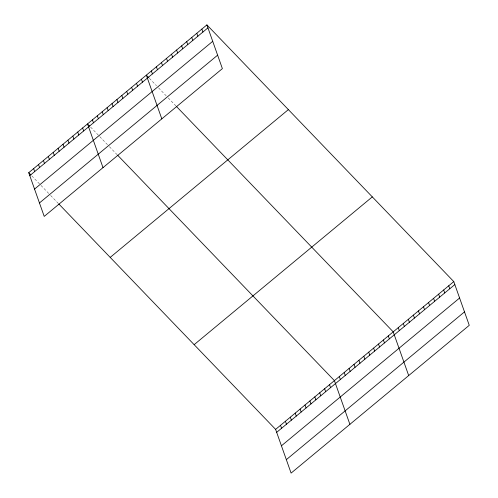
<?xml version="1.0" encoding="UTF-8"?>
<svg xmlns="http://www.w3.org/2000/svg" width="498" height="498" viewBox="0 0 498 498"><rect width="100%" height="100%" fill="white"/><g stroke="black" fill="none" stroke-linecap="round" stroke-linejoin="round"><path stroke-width="0.37" stroke-dasharray="2.49 1.87" d="M149.375 78.323L156.509 85.737M158.545 87.853L166.183 95.797M168.218 97.913L175.856 105.856M90.58 127.09L99.239 136.091M99.749 136.62L107.898 145.092M109.423 146.68L117.061 154.623M31.785 175.856L40.444 184.858M40.954 185.387L49.103 193.859M50.628 195.446L58.266 203.389"/><path stroke-width="0.75" d="M206.9 24.9L222.382 68.618L44.216 216.4L28.735 172.681L206.9 24.9L453.784 281.6L469.265 325.319L291.1 473.1L275.618 429.382L58.776 203.919M29.78 175.645L207.946 27.863M34.543 189.097L212.708 41.315M39.454 202.954L217.62 55.172M110.207 257.391L288.373 109.61M194.145 344.672L372.311 196.891M275.618 429.382L453.784 281.6M276.67 432.345L454.836 284.57M281.432 445.797L459.598 298.016M286.338 459.654L464.503 311.873M148.871 77.794L146.325 75.148L161.806 118.866M176.367 106.385L393.208 331.849L408.69 375.567M89.565 126.031L87.53 123.915L103.011 167.633M117.572 155.152L334.413 380.615L349.895 424.333M28.735 172.681L30.77 174.798M448.735 285.79L449.787 288.753M443.687 289.973L444.739 292.942M438.645 294.162L439.69 297.125M433.596 298.352L434.642 301.315M428.548 302.535L429.593 305.504M423.499 306.724L424.551 309.688M418.451 310.908L419.503 313.877M413.402 315.097L414.454 318.066M408.354 319.286L409.406 322.25M403.305 323.47L404.357 326.439M398.257 327.659L399.309 330.622M388.309 335.907L389.361 338.877M383.41 339.972L384.462 342.941M378.511 344.037L379.563 347.006M373.612 348.102L374.664 351.065M368.713 352.167L369.765 355.13M363.814 356.232L364.86 359.195M358.915 360.297L359.961 363.26M354.016 364.355L355.062 367.325M349.11 368.42L350.162 371.39M344.211 372.485L345.263 375.455M339.312 376.55L340.364 379.513M329.514 384.68L330.566 387.643M201.852 29.089L202.904 32.053M324.615 388.739L325.667 391.708M196.803 33.273L197.855 36.242M319.716 392.804L320.768 395.773M191.755 37.462L192.807 40.425M314.817 396.869L315.869 399.838M186.706 41.651L187.758 44.615M309.918 400.934L310.97 403.897M181.658 45.835L182.71 48.804M305.019 404.999L306.065 407.962M176.609 50.024L177.661 52.987M300.12 409.063L301.166 412.027M171.561 54.207L172.613 57.177M295.221 413.122L296.266 416.091M166.513 58.397L167.565 61.366M290.322 417.187L291.367 420.156M161.464 62.586L162.516 65.549M285.416 421.252L286.468 424.221M156.416 66.769L157.468 69.739M280.517 425.317L281.569 428.286M151.367 70.959L152.419 73.922M141.42 79.207L142.472 82.176M136.52 83.272L137.573 86.241M131.621 87.337L132.673 90.306M126.722 91.402L127.774 94.365M121.823 95.467L122.875 98.43M116.924 99.532L117.976 102.495M112.025 103.59L113.077 106.56M107.126 107.655L108.178 110.624M102.227 111.72L103.279 114.689M97.328 115.785L98.374 118.748M92.429 119.85L93.475 122.813M82.624 127.974L83.676 130.943M77.725 132.038L78.777 135.008M72.826 136.103L73.878 139.073M67.927 140.168L68.979 143.131M63.028 144.233L64.08 147.196M58.129 148.298L59.181 151.261M53.23 152.363L54.282 155.326M48.331 156.422L49.383 159.391M43.432 160.487L44.484 163.456M38.533 164.552L39.585 167.521M33.634 168.617L34.679 171.58"/></g></svg>
